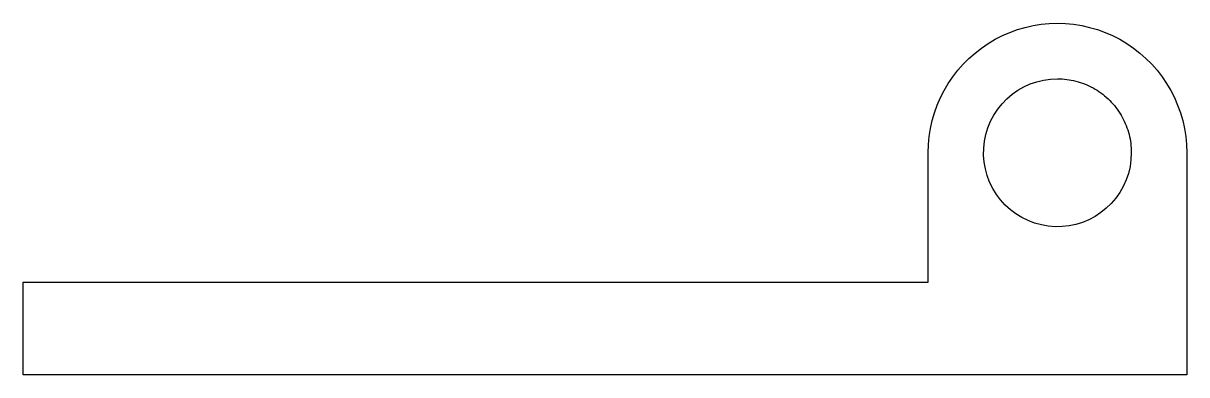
# Model space of a CAD drawing. Header units: metres. Extents: x -44 to 19, y 0 to 19.
import ezdxf

# ---------------------------------------------------------------- set-up
doc = ezdxf.new("R2010")
doc.units = ezdxf.units.M

msp = doc.modelspace()

# ---------------------------------------------------------------- linework, layer by layer
for points in [[(5, 12), (5.014, 12.44), (5.055, 12.877), (5.124, 13.312), (5.22, 13.741), (5.343, 14.163), (5.492, 14.577), (5.666, 14.98), (5.866, 15.372), (6.09, 15.751), (6.337, 16.114), (6.606, 16.462), (6.897, 16.792), (7.208, 17.103), (7.538, 17.394), (7.886, 17.663), (8.249, 17.91), (8.628, 18.134), (9.02, 18.334), (9.423, 18.508), (9.837, 18.657), (10.259, 18.78), (10.688, 18.876), (11.123, 18.945), (11.56, 18.986), (12, 19), (12.44, 18.986), (12.877, 18.945), (13.312, 18.876), (13.741, 18.78), (14.163, 18.657), (14.577, 18.508), (14.98, 18.334), (15.372, 18.134), (15.751, 17.91), (16.114, 17.663), (16.462, 17.394), (16.792, 17.103), (17.103, 16.792), (17.394, 16.462), (17.663, 16.114), (17.91, 15.751), (18.134, 15.372), (18.334, 14.98), (18.508, 14.577), (18.657, 14.163), (18.78, 13.741), (18.876, 13.312), (18.945, 12.877), (18.986, 12.44), (19, 12)], [(16, 12), (15.982, 11.624), (15.929, 11.25), (15.841, 10.884), (15.719, 10.528), (15.564, 10.184), (15.377, 9.857), (15.161, 9.548), (14.916, 9.262), (14.645, 9), (14.351, 8.764), (14.036, 8.557), (13.703, 8.381), (13.355, 8.236), (12.995, 8.126), (12.626, 8.049), (12.251, 8.008), (11.874, 8.002), (11.499, 8.032), (11.127, 8.096), (10.764, 8.196), (10.411, 8.329), (10.073, 8.495), (9.752, 8.692), (9.45, 8.918), (9.172, 9.172), (8.918, 9.45), (8.692, 9.752), (8.495, 10.073), (8.329, 10.411), (8.196, 10.764), (8.096, 11.127), (8.032, 11.499), (8.002, 11.874), (8.008, 12.251), (8.049, 12.626), (8.126, 12.995), (8.236, 13.355), (8.381, 13.703), (8.557, 14.036), (8.764, 14.351), (9, 14.645), (9.262, 14.916), (9.548, 15.161), (9.857, 15.377), (10.184, 15.564), (10.528, 15.719), (10.884, 15.841), (11.25, 15.929), (11.624, 15.982), (12, 16)], [(12, 16), (12.126, 15.998), (12.251, 15.992), (12.376, 15.982), (12.501, 15.968), (12.626, 15.951), (12.75, 15.929), (12.873, 15.904), (12.995, 15.874), (13.116, 15.841), (13.236, 15.804), (13.355, 15.764), (13.472, 15.719), (13.589, 15.671), (13.703, 15.619), (13.816, 15.564), (13.927, 15.505), (14.036, 15.443), (14.143, 15.377), (14.248, 15.308), (14.351, 15.236), (14.452, 15.161), (14.55, 15.082), (14.645, 15), (14.738, 14.916), (14.828, 14.828), (14.916, 14.738), (15, 14.645), (15.082, 14.55), (15.161, 14.452), (15.236, 14.351), (15.308, 14.248), (15.377, 14.143), (15.443, 14.036), (15.505, 13.927), (15.564, 13.816), (15.619, 13.703), (15.671, 13.589), (15.719, 13.472), (15.764, 13.355), (15.804, 13.236), (15.841, 13.116), (15.874, 12.995), (15.904, 12.873), (15.929, 12.75), (15.951, 12.626), (15.968, 12.501), (15.982, 12.376), (15.992, 12.251), (15.998, 12.126), (16, 12)], [(5, 5), (5, 5.14), (5, 5.28), (5, 5.42), (5, 5.56), (5, 5.7), (5, 5.84), (5, 5.98), (5, 6.12), (5, 6.26), (5, 6.4), (5, 6.54), (5, 6.68), (5, 6.82), (5, 6.96), (5, 7.1), (5, 7.24), (5, 7.38), (5, 7.52), (5, 7.66), (5, 7.8), (5, 7.94), (5, 8.08), (5, 8.22), (5, 8.36), (5, 8.5), (5, 8.64), (5, 8.78), (5, 8.92), (5, 9.06), (5, 9.2), (5, 9.34), (5, 9.48), (5, 9.62), (5, 9.76), (5, 9.9), (5, 10.04), (5, 10.18), (5, 10.32), (5, 10.46), (5, 10.6), (5, 10.74), (5, 10.88), (5, 11.02), (5, 11.16), (5, 11.3), (5, 11.44), (5, 11.58), (5, 11.72), (5, 11.86), (5, 12)], [(5, 5), (5, 5.14), (5, 5.28), (5, 5.42), (5, 5.56), (5, 5.7), (5, 5.84), (5, 5.98), (5, 6.12), (5, 6.26), (5, 6.4), (5, 6.54), (5, 6.68), (5, 6.82), (5, 6.96), (5, 7.1), (5, 7.24), (5, 7.38), (5, 7.52), (5, 7.66), (5, 7.8), (5, 7.94), (5, 8.08), (5, 8.22), (5, 8.36), (5, 8.5), (5, 8.64), (5, 8.78), (5, 8.92), (5, 9.06), (5, 9.2), (5, 9.34), (5, 9.48), (5, 9.62), (5, 9.76), (5, 9.9), (5, 10.04), (5, 10.18), (5, 10.32), (5, 10.46), (5, 10.6), (5, 10.74), (5, 10.88), (5, 11.02), (5, 11.16), (5, 11.3), (5, 11.44), (5, 11.58), (5, 11.72), (5, 11.86), (5, 12)], [(19, 12), (19, 11.76), (19, 11.52), (19, 11.28), (19, 11.04), (19, 10.8), (19, 10.56), (19, 10.32), (19, 10.08), (19, 9.84), (19, 9.6), (19, 9.36), (19, 9.12), (19, 8.88), (19, 8.64), (19, 8.4), (19, 8.16), (19, 7.92), (19, 7.68), (19, 7.44), (19, 7.2), (19, 6.96), (19, 6.72), (19, 6.48), (19, 6.24), (19, 6), (19, 5.76), (19, 5.52), (19, 5.28), (19, 5.04), (19, 4.8), (19, 4.56), (19, 4.32), (19, 4.08), (19, 3.84), (19, 3.6), (19, 3.36), (19, 3.12), (19, 2.88), (19, 2.64), (19, 2.4), (19, 2.16), (19, 1.92), (19, 1.68), (19, 1.44), (19, 1.2), (19, 0.96), (19, 0.72), (19, 0.48), (19, 0.24), (19, 0)], [(-44, 0), (-44, 0.1), (-44, 0.2), (-44, 0.3), (-44, 0.4), (-44, 0.5), (-44, 0.6), (-44, 0.7), (-44, 0.8), (-44, 0.9), (-44, 1), (-44, 1.1), (-44, 1.2), (-44, 1.3), (-44, 1.4), (-44, 1.5), (-44, 1.6), (-44, 1.7), (-44, 1.8), (-44, 1.9), (-44, 2), (-44, 2.1), (-44, 2.2), (-44, 2.3), (-44, 2.4), (-44, 2.5), (-44, 2.6), (-44, 2.7), (-44, 2.8), (-44, 2.9), (-44, 3), (-44, 3.1), (-44, 3.2), (-44, 3.3), (-44, 3.4), (-44, 3.5), (-44, 3.6), (-44, 3.7), (-44, 3.8), (-44, 3.9), (-44, 4), (-44, 4.1), (-44, 4.2), (-44, 4.3), (-44, 4.4), (-44, 4.5), (-44, 4.6), (-44, 4.7), (-44, 4.8), (-44, 4.9), (-44, 5)], [(-44, 5), (-43.02, 5), (-42.04, 5), (-41.06, 5), (-40.08, 5), (-39.1, 5), (-38.12, 5), (-37.14, 5), (-36.16, 5), (-35.18, 5), (-34.2, 5), (-33.22, 5), (-32.24, 5), (-31.26, 5), (-30.28, 5), (-29.3, 5), (-28.32, 5), (-27.34, 5), (-26.36, 5), (-25.38, 5), (-24.4, 5), (-23.42, 5), (-22.44, 5), (-21.46, 5), (-20.48, 5), (-19.5, 5), (-18.52, 5), (-17.54, 5), (-16.56, 5), (-15.58, 5), (-14.6, 5), (-13.62, 5), (-12.64, 5), (-11.66, 5), (-10.68, 5), (-9.7, 5), (-8.72, 5), (-7.74, 5), (-6.76, 5), (-5.78, 5), (-4.8, 5), (-3.82, 5), (-2.84, 5), (-1.86, 5), (-0.88, 5), (0.1, 5), (1.08, 5), (2.06, 5), (3.04, 5), (4.02, 5), (5, 5)], [(-20, 5), (-19.5, 5), (-19, 5), (-18.5, 5), (-18, 5), (-17.5, 5), (-17, 5), (-16.5, 5), (-16, 5), (-15.5, 5), (-15, 5), (-14.5, 5), (-14, 5), (-13.5, 5), (-13, 5), (-12.5, 5), (-12, 5), (-11.5, 5), (-11, 5), (-10.5, 5), (-10, 5), (-9.5, 5), (-9, 5), (-8.5, 5), (-8, 5), (-7.5, 5), (-7, 5), (-6.5, 5), (-6, 5), (-5.5, 5), (-5, 5), (-4.5, 5), (-4, 5), (-3.5, 5), (-3, 5), (-2.5, 5), (-2, 5), (-1.5, 5), (-1, 5), (-0.5, 5), (0, 5), (0.5, 5), (1, 5), (1.5, 5), (2, 5), (2.5, 5), (3, 5), (3.5, 5), (4, 5), (4.5, 5), (5, 5)], [(19, 0), (17.74, 0), (16.48, 0), (15.22, 0), (13.96, 0), (12.7, 0), (11.44, 0), (10.18, 0), (8.92, 0), (7.66, 0), (6.4, 0), (5.14, 0), (3.88, 0), (2.62, 0), (1.36, 0), (0.1, 0), (-1.16, 0), (-2.42, 0), (-3.68, 0), (-4.94, 0), (-6.2, 0), (-7.46, 0), (-8.72, 0), (-9.98, 0), (-11.24, 0), (-12.5, 0), (-13.76, 0), (-15.02, 0), (-16.28, 0), (-17.54, 0), (-18.8, 0), (-20.06, 0), (-21.32, 0), (-22.58, 0), (-23.84, 0), (-25.1, 0), (-26.36, 0), (-27.62, 0), (-28.88, 0), (-30.14, 0), (-31.4, 0), (-32.66, 0), (-33.92, 0), (-35.18, 0), (-36.44, 0), (-37.7, 0), (-38.96, 0), (-40.22, 0), (-41.48, 0), (-42.74, 0), (-44, 0)]]:
    msp.add_lwpolyline(points)

doc.saveas('drawing.dxf')
